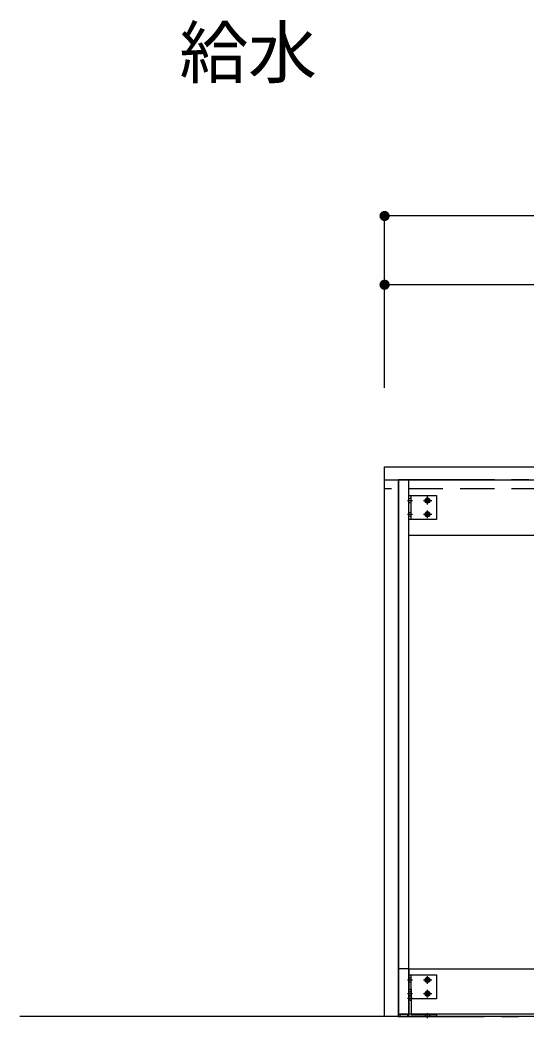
# Model space of a CAD drawing. Units: millimetres on the paper. Extents: x -205 to 195, y -144 to 136.
# Drawn here: x 54.8 to 84.3, y -111.2 to -53.1 of the extents above; entities that cross this region are included whole.
import ezdxf
from ezdxf.enums import TextEntityAlignment as Align

# ---------------------------------------------------------------- set-up
doc = ezdxf.new("R2010")
doc.units = ezdxf.units.MM
doc.linetypes.add('CHAIN1', pattern=[8, 5, -1, 1, -1])
doc.linetypes.add('DASHED2', pattern=[3, 2, -1])
doc.layers.add('0-0_①\u3000中', color=7, linetype='Continuous')
doc.layers.add('0-1_①\u3000細', color=4, linetype='Continuous')
doc.styles.add('ＭＳ ゴシック', font='')
doc.styles.get('ＭＳ ゴシック').set_extended_font_data('MS Gothic')

msp = doc.modelspace()

# ---------------------------------------------------------------- hatches: boundary and pattern name
at = {"layer": '0-1_①\u3000細'}
for points in [[(76.384, -64.529, 1), (75.784, -64.529, 1)], [(76.384, -68.529, 1), (75.784, -68.529, 1)]]:
    msp.add_hatch(color=132, dxfattribs=at).paths.add_polyline_path(points)

# ---------------------------------------------------------------- linework, layer by layer
at = {"layer": '0-0_①\u3000中'}
for p, q in [((76.084, -79.129), (106.484, -79.129)), ((76.084, -79.889), (76.084, -79.129)), ((76.084, -79.889), (106.484, -79.889)), ((77.504, -79.889), (76.904, -79.889)), ((77.504, -110.989), (77.504, -79.889)), ((77.504, -83.109), (105.864, -83.109)), ((76.904, -108.329), (77.504, -108.329))]:
    msp.add_line(p, q, dxfattribs=at)
for points in [[(76.884, -111.129), (76.084, -111.129), (76.084, -79.889), (76.884, -79.889)], [(77.504, -110.969), (105.864, -110.969), (105.864, -108.369), (77.504, -108.369)], [(76.964, -110.989), (76.964, -111.129), (77.444, -111.129), (77.444, -110.989)]]:
    msp.add_lwpolyline(points, close=True, dxfattribs=at)
msp.add_lwpolyline([(76.904, -79.889), (76.904, -110.989), (77.504, -110.989)], dxfattribs=at)
at = {"layer": '0-1_①\u3000細'}
for p, q in [((76.084, -74.529), (76.084, -64.529)), ((106.484, -64.529), (76.084, -64.529)), ((76.084, -74.529), (76.084, -68.529)), ((100.204, -68.529), (76.084, -68.529)), ((77.504, -80.789), (79.104, -80.789)), ((77.504, -82.189), (77.504, -80.789)), ((77.624, -82.189), (77.624, -80.789)), ((79.104, -80.789), (79.104, -82.189)), ((79.104, -82.189), (77.504, -82.189)), ((77.504, -108.689), (79.104, -108.689)), ((77.504, -110.089), (77.504, -108.689)), ((77.624, -110.089), (77.624, -108.689)), ((79.104, -108.689), (79.104, -110.089)), ((77.504, -109.529), (77.624, -109.529)), ((77.504, -111.129), (77.504, -109.529)), ((77.624, -109.529), (77.624, -111.009)), ((79.104, -110.089), (77.504, -110.089)), ((175.065, -111.129), (54.849, -111.129))]:
    msp.add_line(p, q, dxfattribs=at)
at = {"layer": '0-1_①\u3000細', "linetype": 'CHAIN1'}
for p, q in [((77.424, -81.089), (77.704, -81.089)), ((78.357, -81.089), (78.827, -81.089)), ((78.584, -81.316), (78.584, -80.863)), ((77.424, -81.889), (77.704, -81.889)), ((78.357, -81.889), (78.827, -81.889)), ((78.584, -82.116), (78.584, -81.663)), ((77.424, -108.989), (77.704, -108.989)), ((78.357, -108.989), (78.827, -108.989)), ((78.584, -109.216), (78.584, -108.763)), ((78.584, -110.016), (78.584, -109.563)), ((77.424, -109.789), (77.704, -109.789)), ((77.424, -110.049), (77.704, -110.049)), ((78.357, -109.789), (78.827, -109.789)), ((78.584, -111.209), (78.584, -110.929))]:
    msp.add_line(p, q, dxfattribs=at)
at = {"layer": '0-1_①\u3000細', "linetype": 'DASHED2'}
for p, q in [((77.504, -80.999), (77.624, -80.939)), ((77.504, -81.179), (77.624, -81.239)), ((77.504, -81.799), (77.624, -81.739)), ((77.624, -82.039), (77.504, -81.979)), ((77.504, -108.899), (77.624, -108.839)), ((77.504, -109.079), (77.624, -109.139)), ((77.504, -109.699), (77.624, -109.639)), ((77.624, -109.939), (77.504, -109.879)), ((77.624, -109.899), (77.504, -109.959)), ((77.624, -110.199), (77.504, -110.139)), ((78.434, -111.009), (78.494, -111.129)), ((78.734, -111.009), (78.674, -111.129))]:
    msp.add_line(p, q, dxfattribs=at)
msp.add_lwpolyline([(106.484, -80.409), (76.084, -80.409), (76.084, -79.889)], dxfattribs=at)
at = {"layer": '0-1_①\u3000細', "linetype": 'CHAIN1'}
msp.add_lwpolyline([(76.884, -79.889), (76.884, -111.129), (106.484, -111.129), (106.484, -79.889)], close=True, dxfattribs=at)
at = {"layer": '0-1_①\u3000細'}
msp.add_lwpolyline([(77.624, -111.009), (79.104, -111.009), (79.104, -111.129), (77.504, -111.129)], dxfattribs=at)
for centre, radius in [((78.584, -81.089), 0.15), ((78.584, -81.089), 0.09), ((78.584, -81.889), 0.15), ((78.584, -81.889), 0.09), ((78.584, -108.989), 0.15), ((78.584, -108.989), 0.09), ((78.584, -109.789), 0.15), ((78.584, -109.789), 0.09)]:
    msp.add_circle(centre, radius, dxfattribs=at)

# ---------------------------------------------------------------- texts
at = {"layer": '0-1_①\u3000細', "style": 'ＭＳ ゴシック'}
msp.add_text('給水', height=2.933, dxfattribs=at).set_placement((64.134, -57.36), align=Align.BOTTOM_LEFT)

doc.saveas('drawing.dxf')
